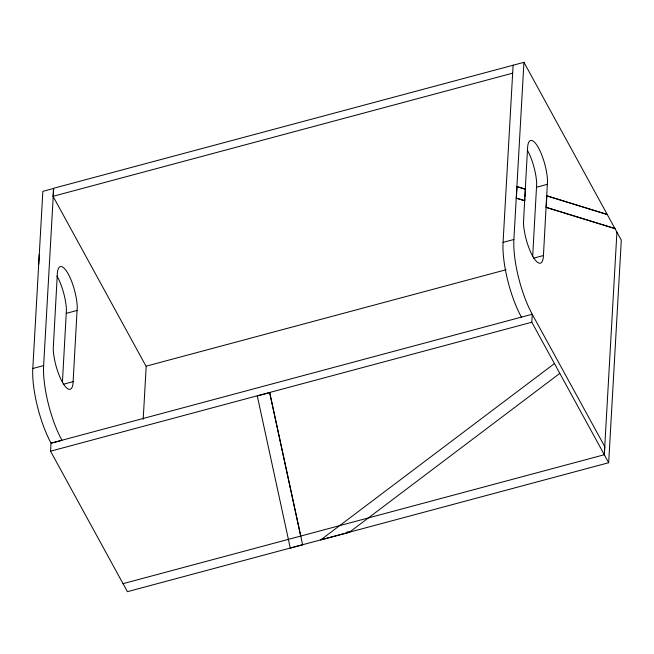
<?xml version="1.0" encoding="UTF-8"?>
<svg xmlns="http://www.w3.org/2000/svg" width="654" height="654" viewBox="0 0 654 654"><rect width="100%" height="100%" fill="white"/><g stroke="black" fill="none" stroke-linecap="round" stroke-linejoin="round"><path stroke-width="0.98" d="M62.416 382.516L66.43 309.808A26.626 7.546 75 0 0 56.931 276.037M73.125 381.65L73.093 383.138A26.626 7.546 75 0 1 62.719 382.753A26.626 7.546 75 0 1 53.219 348.983L57.389 272.751A26.626 7.546 75 0 1 67.763 273.135A26.626 7.546 75 0 1 77.262 306.906L73.125 381.65L63.283 384.29M532.675 256.409L536.697 183.692A26.626 7.546 75 0 0 527.631 150.698M524.843 196.96L527.655 146.643A26.626 7.546 75 0 1 538.021 147.019A26.626 7.546 75 0 1 547.521 180.79L543.351 257.03A26.626 7.546 75 0 1 532.985 256.646A26.626 7.546 75 0 1 523.486 222.875L524.737 198.824M32.798 368.496L42.853 191.336L53.677 188.434L43.63 365.594A54.552 15.467 75 0 0 61.958 440.33L51.126 443.232A54.552 15.467 75 0 1 32.798 368.496L43.63 365.594M506.024 269.75L146.03 366.207L53.056 196.314L53.514 188.303L523.944 62.326L621.3 240.157L608.678 462.721L127.416 591.674L50.554 451.186L51.012 443.175L532.266 314.222L531.816 322.234L608.678 462.721M143.193 419.271L146.194 366.395M300.783 536.231L269.652 392.482L302.614 544.815M320.836 539.861L349.301 532.323L559.775 373.409M347.266 532.16L349.301 532.233L347.217 532.07M521.385 317.125A54.552 15.467 75 0 1 503.065 242.389L513.12 65.155M123.034 583.67L604.345 454.718L604.803 446.707L532.217 314.222A54.552 15.467 75 0 1 513.889 239.487L523.944 62.326M516.358 198.121L517.012 186.627L525.399 189.219L524.753 200.713L516.235 198.146L524.753 200.713M546.245 207.351L615.12 228.622L546.123 207.383L546.891 195.857L607.419 214.553L546.891 195.857M554.404 363.599L320.779 539.861M604.296 454.718L616.918 232.154M53.056 196.314L512.662 73.166M39.281 254.332L38.717 264.159M517.012 186.627L525.399 189.219M536.599 187.224L547.431 184.322M66.34 313.331L77.172 310.429M503.065 242.389L513.889 239.487M533.55 258.183L543.392 255.542M50.554 451.186L531.816 322.234M269.636 392.662L257.292 395.972L290.294 548.117L302.622 544.725"/></g></svg>
